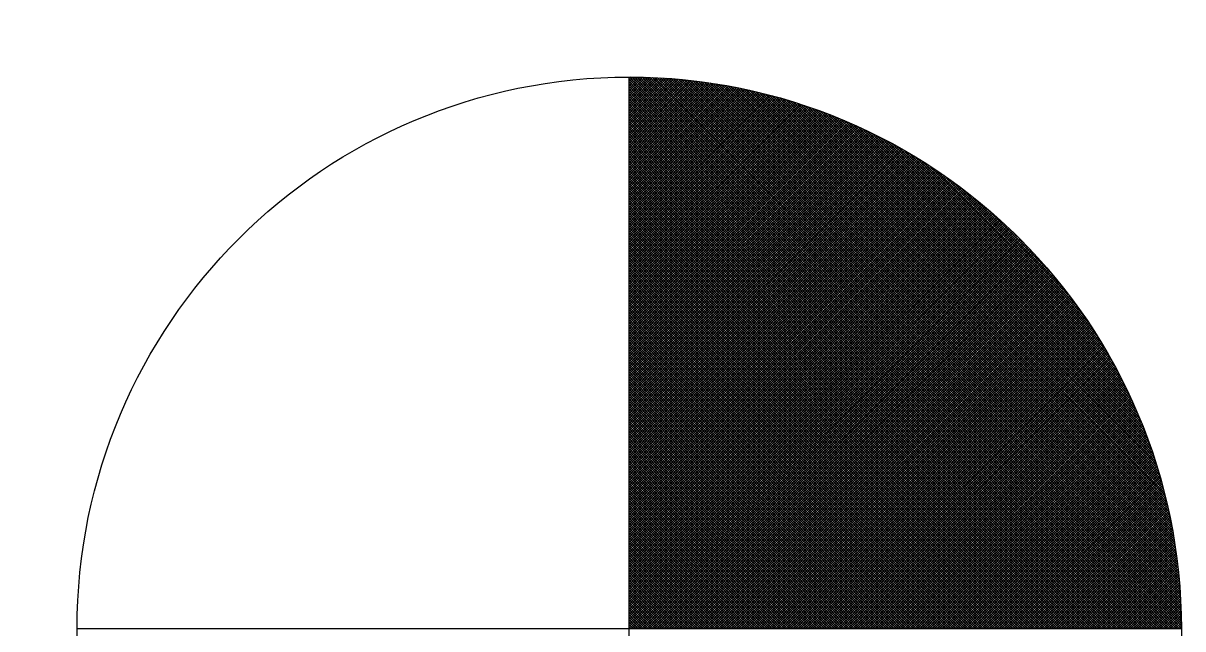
# Model space of a CAD drawing. Header units: inches. Extents: x 567429 to 582707, y 126347 to 133675.
# Drawn here: x 577294.813 to 577298.804, y 129175.337 to 129177.423 of the extents above; entities that cross this region are included whole.
import ezdxf

# ---------------------------------------------------------------- set-up
doc = ezdxf.new("R2010")
doc.units = ezdxf.units.IN
doc.header["$MEASUREMENT"] = 0
doc.layers.add('BORD', color=3, linetype='Continuous')

# ---------------------------------------------------------------- blocks, each defined once
blk = doc.blocks.new('BOARD1')
at = {"layer": 'BORD', "color": 30}
for p, q in [((-9.994, -31.2997), (-9.994, -27.1122)), ((-12.0878, -29.2059), (-7.9003, -29.2059)), ((-9.994, -29.2122), (-9.9878, -29.2059)), ((-9.994, -29.2216), (-9.9784, -29.2059)), ((-9.994, -29.231), (-9.969, -29.2059)), ((-9.994, -29.2404), (-9.9596, -29.2059)), ((-9.994, -29.2498), (-9.9502, -29.2059)), ((-9.994, -29.2592), (-9.9408, -29.2059)), ((-9.994, -29.2686), (-9.9313, -29.2059)), ((-9.994, -29.2781), (-9.9219, -29.2059)), ((-9.994, -29.2875), (-9.9125, -29.2059)), ((-9.994, -29.2969), (-9.9031, -29.2059)), ((-9.994, -29.3063), (-9.8937, -29.2059)), ((-9.994, -29.3157), (-9.8843, -29.2059)), ((-9.994, -29.3251), (-9.8749, -29.2059)), ((-9.994, -29.3345), (-9.8655, -29.2059)), ((-9.994, -29.3439), (-9.8561, -29.2059)), ((-9.994, -29.3533), (-9.8467, -29.2059)), ((-9.994, -29.3627), (-9.8373, -29.2059)), ((-9.994, -29.3721), (-9.8278, -29.2059)), ((-9.994, -29.3816), (-9.8184, -29.2059)), ((-9.994, -29.391), (-9.809, -29.2059)), ((-9.994, -29.4004), (-9.7996, -29.2059)), ((-9.994, -29.4098), (-9.7902, -29.2059)), ((-9.994, -29.4192), (-9.7808, -29.2059)), ((-9.994, -29.4286), (-9.7714, -29.2059)), ((-9.994, -29.438), (-9.762, -29.2059)), ((-9.994, -29.4474), (-9.7526, -29.2059)), ((-9.994, -29.4568), (-9.7432, -29.2059)), ((-9.994, -29.4662), (-9.7338, -29.2059)), ((-9.994, -29.4756), (-9.7244, -29.2059)), ((-9.994, -29.485), (-9.7149, -29.2059)), ((-9.994, -29.4945), (-9.7055, -29.2059)), ((-9.994, -29.5039), (-9.6961, -29.2059)), ((-9.994, -29.5133), (-9.6867, -29.2059)), ((-9.994, -29.5227), (-9.6773, -29.2059)), ((-9.994, -29.5321), (-9.6679, -29.2059)), ((-9.994, -29.5415), (-9.6585, -29.2059)), ((-9.994, -29.5509), (-9.6491, -29.2059)), ((-9.994, -29.5603), (-9.6397, -29.2059)), ((-9.994, -29.5697), (-9.6303, -29.2059)), ((-9.994, -29.5791), (-9.6209, -29.2059)), ((-9.994, -29.5885), (-9.6115, -29.2059)), ((-9.994, -29.5979), (-9.602, -29.2059)), ((-9.994, -29.6074), (-9.5926, -29.2059)), ((-9.994, -29.6168), (-9.5832, -29.2059)), ((-9.994, -29.6262), (-9.5738, -29.2059)), ((-9.994, -29.6356), (-9.5644, -29.2059)), ((-9.994, -29.645), (-9.555, -29.2059)), ((-9.994, -29.6544), (-9.5456, -29.2059)), ((-9.994, -29.6638), (-9.5362, -29.2059)), ((-9.994, -29.6732), (-9.5268, -29.2059)), ((-9.994, -29.6826), (-9.5174, -29.2059)), ((-9.994, -29.692), (-9.508, -29.2059)), ((-9.994, -29.7014), (-9.4986, -29.2059)), ((-9.994, -29.7108), (-9.4891, -29.2059)), ((-9.994, -29.7203), (-9.4797, -29.2059)), ((-9.994, -29.7297), (-9.4703, -29.2059)), ((-9.994, -29.7391), (-9.4609, -29.2059)), ((-9.994, -29.7485), (-9.4515, -29.2059)), ((-9.994, -29.7579), (-9.4421, -29.2059)), ((-9.994, -29.7673), (-9.4327, -29.2059)), ((-9.994, -29.7767), (-9.4233, -29.2059)), ((-9.994, -29.7861), (-9.4139, -29.2059)), ((-9.994, -29.7955), (-9.4045, -29.2059)), ((-9.994, -29.8049), (-9.3951, -29.2059)), ((-9.994, -29.8143), (-9.3857, -29.2059)), ((-9.994, -29.8237), (-9.3762, -29.2059)), ((-9.994, -29.8332), (-9.3668, -29.2059)), ((-9.994, -29.8426), (-9.3574, -29.2059)), ((-9.994, -29.852), (-9.348, -29.2059)), ((-9.994, -29.8614), (-9.3386, -29.2059)), ((-9.994, -29.8708), (-9.3292, -29.2059)), ((-9.994, -29.8802), (-9.3198, -29.2059)), ((-9.994, -29.8896), (-9.3104, -29.2059)), ((-9.994, -29.899), (-9.301, -29.2059)), ((-9.994, -29.9084), (-9.2916, -29.2059)), ((-9.994, -29.9178), (-9.2822, -29.2059)), ((-9.994, -29.9272), (-9.2727, -29.2059)), ((-9.994, -29.9367), (-9.2633, -29.2059)), ((-9.994, -29.9461), (-9.2539, -29.2059)), ((-9.994, -29.9555), (-9.2445, -29.2059)), ((-9.994, -29.9649), (-9.2351, -29.2059)), ((-9.994, -29.9743), (-9.2257, -29.2059)), ((-9.994, -29.9837), (-9.2163, -29.2059)), ((-9.994, -29.9931), (-9.2069, -29.2059)), ((-9.994, -30.0025), (-9.1975, -29.2059)), ((-9.994, -30.0119), (-9.1881, -29.2059)), ((-9.994, -30.0213), (-9.1787, -29.2059)), ((-9.994, -30.0307), (-9.1693, -29.2059)), ((-9.994, -30.0401), (-9.1598, -29.2059)), ((-9.994, -30.0496), (-9.1504, -29.2059)), ((-9.994, -30.059), (-9.141, -29.2059)), ((-9.994, -30.0684), (-9.1316, -29.2059)), ((-9.994, -30.0778), (-9.1222, -29.2059)), ((-9.994, -30.0872), (-9.1128, -29.2059)), ((-9.994, -30.0966), (-9.1034, -29.2059)), ((-9.994, -30.106), (-9.094, -29.2059)), ((-9.994, -30.1154), (-9.0846, -29.2059)), ((-9.994, -30.1248), (-9.0752, -29.2059)), ((-9.994, -30.1342), (-9.0658, -29.2059)), ((-9.994, -30.1436), (-9.0564, -29.2059)), ((-9.994, -30.153), (-9.0469, -29.2059)), ((-9.994, -30.1625), (-9.0375, -29.2059)), ((-9.994, -30.1719), (-9.0281, -29.2059)), ((-9.994, -30.1813), (-9.0187, -29.2059)), ((-9.994, -30.1907), (-9.0093, -29.2059)), ((-9.994, -30.2001), (-8.9999, -29.2059)), ((-9.994, -30.2095), (-8.9905, -29.2059)), ((-9.994, -30.2189), (-8.9811, -29.2059)), ((-9.994, -30.2283), (-8.9717, -29.2059)), ((-9.994, -30.2377), (-8.9623, -29.2059)), ((-9.994, -30.2471), (-8.9529, -29.2059)), ((-9.994, -30.2565), (-8.9435, -29.2059)), ((-9.994, -30.2659), (-8.934, -29.2059)), ((-9.994, -30.2754), (-8.9246, -29.2059)), ((-9.994, -30.2848), (-8.9152, -29.2059)), ((-9.994, -30.2942), (-8.9058, -29.2059)), ((-9.994, -30.3036), (-8.8964, -29.2059)), ((-9.994, -30.313), (-8.887, -29.2059)), ((-9.994, -30.3224), (-8.8776, -29.2059)), ((-9.994, -30.3318), (-8.8682, -29.2059)), ((-9.994, -30.3412), (-8.8588, -29.2059)), ((-9.994, -30.3506), (-8.8494, -29.2059)), ((-9.994, -30.36), (-8.84, -29.2059)), ((-9.994, -30.3694), (-8.8306, -29.2059)), ((-9.994, -30.3788), (-8.8211, -29.2059)), ((-9.994, -30.3883), (-8.8117, -29.2059)), ((-9.994, -30.3977), (-8.8023, -29.2059)), ((-9.994, -30.4071), (-8.7929, -29.2059)), ((-9.994, -30.4165), (-8.7835, -29.2059)), ((-9.994, -30.4259), (-8.7741, -29.2059)), ((-9.994, -30.4353), (-8.7647, -29.2059)), ((-9.994, -30.4447), (-8.7553, -29.2059)), ((-9.994, -30.4541), (-8.7459, -29.2059)), ((-9.994, -30.4635), (-8.7365, -29.2059)), ((-9.994, -30.4729), (-8.7271, -29.2059)), ((-9.994, -30.4823), (-8.7176, -29.2059)), ((-9.994, -30.4918), (-8.7082, -29.2059)), ((-9.994, -30.5012), (-8.6988, -29.2059)), ((-9.994, -30.5106), (-8.6894, -29.2059)), ((-9.994, -30.52), (-8.68, -29.2059)), ((-9.994, -30.5294), (-8.6706, -29.2059)), ((-9.994, -30.5388), (-8.6612, -29.2059)), ((-9.994, -30.5482), (-8.6518, -29.2059)), ((-9.994, -30.5576), (-8.6424, -29.2059)), ((-9.994, -30.567), (-8.633, -29.2059)), ((-9.994, -30.5764), (-8.6236, -29.2059)), ((-9.994, -30.5858), (-8.6142, -29.2059)), ((-9.994, -30.5952), (-8.6047, -29.2059)), ((-9.994, -30.6047), (-8.5953, -29.2059)), ((-9.994, -30.6141), (-8.5859, -29.2059)), ((-9.994, -30.6235), (-8.5765, -29.2059)), ((-9.994, -30.6329), (-8.5671, -29.2059)), ((-9.994, -30.6423), (-8.5577, -29.2059)), ((-9.994, -30.6517), (-8.5483, -29.2059)), ((-9.994, -30.6611), (-8.5389, -29.2059)), ((-9.994, -30.6705), (-8.5295, -29.2059)), ((-9.994, -30.6799), (-8.5201, -29.2059)), ((-9.994, -30.6893), (-8.5107, -29.2059)), ((-9.994, -30.6987), (-8.5013, -29.2059)), ((-9.994, -30.7081), (-8.4918, -29.2059)), ((-9.994, -30.7176), (-8.4824, -29.2059)), ((-9.994, -30.727), (-8.473, -29.2059)), ((-9.994, -30.7364), (-8.4636, -29.2059)), ((-9.994, -30.7458), (-8.4542, -29.2059)), ((-9.994, -30.7552), (-8.4448, -29.2059)), ((-9.994, -30.7646), (-8.4354, -29.2059)), ((-9.994, -30.774), (-8.426, -29.2059)), ((-9.994, -30.7834), (-8.4166, -29.2059)), ((-9.994, -30.7928), (-8.4072, -29.2059)), ((-9.994, -30.8022), (-8.3978, -29.2059)), ((-9.994, -30.8116), (-8.3884, -29.2059)), ((-9.994, -30.821), (-8.3789, -29.2059)), ((-9.994, -30.8305), (-8.3695, -29.2059)), ((-9.994, -30.8399), (-8.3601, -29.2059)), ((-9.994, -30.8493), (-8.3507, -29.2059)), ((-9.994, -30.8587), (-8.3413, -29.2059)), ((-9.994, -30.8681), (-8.3319, -29.2059)), ((-9.994, -30.8775), (-8.3225, -29.2059)), ((-9.994, -30.8869), (-8.3131, -29.2059)), ((-9.994, -30.8963), (-8.3037, -29.2059)), ((-9.994, -30.9057), (-8.2943, -29.2059)), ((-9.994, -30.9151), (-8.2849, -29.2059)), ((-9.994, -30.9245), (-8.2755, -29.2059)), ((-9.994, -30.934), (-8.266, -29.2059)), ((-9.994, -30.9434), (-8.2566, -29.2059)), ((-9.994, -30.9528), (-8.2472, -29.2059)), ((-9.994, -30.9622), (-8.2378, -29.2059)), ((-9.994, -30.9716), (-8.2284, -29.2059)), ((-9.994, -30.981), (-8.219, -29.2059)), ((-9.994, -30.9904), (-8.2096, -29.2059)), ((-9.994, -30.9998), (-8.2002, -29.2059)), ((-9.994, -31.0092), (-8.1908, -29.2059)), ((-9.994, -31.0186), (-8.1814, -29.2059)), ((-9.994, -31.028), (-8.172, -29.2059)), ((-9.994, -31.0374), (-8.1625, -29.2059)), ((-9.994, -31.0469), (-8.1531, -29.2059)), ((-9.994, -31.0563), (-8.1437, -29.2059)), ((-9.994, -31.0657), (-8.1343, -29.2059)), ((-9.994, -31.0751), (-8.1249, -29.2059)), ((-9.994, -31.0845), (-8.1155, -29.2059)), ((-9.994, -31.0939), (-8.1061, -29.2059)), ((-9.994, -31.1033), (-8.0967, -29.2059)), ((-9.994, -31.1127), (-8.0873, -29.2059)), ((-9.994, -31.1221), (-8.0779, -29.2059)), ((-9.994, -31.1315), (-8.0685, -29.2059)), ((-9.994, -31.1409), (-8.0591, -29.2059)), ((-9.994, -31.1503), (-8.0496, -29.2059)), ((-9.994, -31.1598), (-8.0402, -29.2059)), ((-9.994, -31.1692), (-8.0308, -29.2059)), ((-9.994, -31.1786), (-8.0214, -29.2059)), ((-9.994, -31.188), (-8.012, -29.2059)), ((-9.994, -31.1974), (-8.0026, -29.2059)), ((-9.994, -31.2068), (-7.9932, -29.2059)), ((-9.994, -31.2162), (-7.9838, -29.2059)), ((-9.994, -31.2256), (-7.9744, -29.2059)), ((-9.994, -31.235), (-7.965, -29.2059)), ((-9.994, -31.2444), (-7.9556, -29.2059)), ((-9.994, -31.2538), (-7.9462, -29.2059)), ((-9.994, -31.2632), (-7.9367, -29.2059)), ((-9.994, -31.2727), (-7.9273, -29.2059)), ((-9.994, -31.2821), (-7.9179, -29.2059)), ((-9.994, -31.2915), (-7.9085, -29.2059)), ((-8.5138, -30.6867), (-9.994, -29.2065)), ((-8.5185, -30.6914), (-9.994, -29.2159)), ((-8.5233, -30.6961), (-9.994, -29.2253)), ((-8.528, -30.7008), (-9.994, -29.2347)), ((-9.9929, -31.2997), (-7.9003, -29.2071)), ((-8.5091, -30.682), (-9.9852, -29.2059)), ((-9.9834, -31.2997), (-7.9003, -29.2166)), ((-8.5044, -30.6773), (-9.9758, -29.2059)), ((-9.9739, -31.2996), (-7.9004, -29.2261)), ((-8.4998, -30.6725), (-9.9664, -29.2059)), ((-9.9644, -31.2995), (-7.9005, -29.2356)), ((-8.4951, -30.6678), (-9.957, -29.2059)), ((-8.4905, -30.663), (-9.9475, -29.2059)), ((-8.4859, -30.6582), (-9.9381, -29.2059)), ((-8.4812, -30.6534), (-9.9287, -29.2059)), ((-8.4767, -30.6486), (-9.9193, -29.2059)), ((-8.4721, -30.6438), (-9.9099, -29.2059)), ((-8.4675, -30.6389), (-9.9005, -29.2059)), ((-8.463, -30.6341), (-9.8911, -29.2059)), ((-8.4584, -30.6292), (-9.8817, -29.2059)), ((-8.4539, -30.6243), (-9.8723, -29.2059)), ((-8.4494, -30.6194), (-9.8629, -29.2059)), ((-8.4449, -30.6145), (-9.8535, -29.2059)), ((-8.4405, -30.6096), (-9.8441, -29.2059)), ((-8.436, -30.6046), (-9.8346, -29.2059)), ((-8.4316, -30.5996), (-9.8252, -29.2059)), ((-8.4271, -30.5947), (-9.8158, -29.2059)), ((-8.4227, -30.5897), (-9.8064, -29.2059)), ((-8.4183, -30.5846), (-9.797, -29.2059)), ((-8.4139, -30.5796), (-9.7876, -29.2059)), ((-8.4096, -30.5746), (-9.7782, -29.2059)), ((-8.4052, -30.5695), (-9.7688, -29.2059)), ((-8.4009, -30.5645), (-9.7594, -29.2059)), ((-8.3965, -30.5594), (-9.75, -29.2059)), ((-8.3922, -30.5543), (-9.7406, -29.2059)), ((-8.3879, -30.5492), (-9.7312, -29.2059)), ((-8.3837, -30.544), (-9.7217, -29.2059)), ((-8.3794, -30.5389), (-9.7123, -29.2059)), ((-8.3752, -30.5337), (-9.7029, -29.2059)), ((-8.3709, -30.5285), (-9.6935, -29.2059)), ((-8.3667, -30.5233), (-9.6841, -29.2059)), ((-8.3625, -30.5181), (-9.6747, -29.2059)), ((-8.3583, -30.5129), (-9.6653, -29.2059)), ((-8.3542, -30.5077), (-9.6559, -29.2059)), ((-8.35, -30.5024), (-9.6465, -29.2059)), ((-8.3459, -30.4972), (-9.6371, -29.2059)), ((-8.3417, -30.4919), (-9.6277, -29.2059)), ((-8.3376, -30.4866), (-9.6183, -29.2059)), ((-8.3335, -30.4813), (-9.6088, -29.2059)), ((-8.3294, -30.4759), (-9.5994, -29.2059)), ((-8.3254, -30.4706), (-9.59, -29.2059)), ((-8.3213, -30.4652), (-9.5806, -29.2059)), ((-8.3173, -30.4599), (-9.5712, -29.2059)), ((-8.3133, -30.4545), (-9.5618, -29.2059)), ((-8.3093, -30.4491), (-9.5524, -29.2059)), ((-8.3053, -30.4436), (-9.543, -29.2059)), ((-8.3013, -30.4382), (-9.5336, -29.2059)), ((-8.2974, -30.4327), (-9.5242, -29.2059)), ((-8.2934, -30.4273), (-9.5148, -29.2059)), ((-8.2895, -30.4218), (-9.5053, -29.2059)), ((-8.2856, -30.4163), (-9.4959, -29.2059)), ((-8.2817, -30.4108), (-9.4865, -29.2059)), ((-8.2778, -30.4053), (-9.4771, -29.2059)), ((-8.274, -30.3997), (-9.4677, -29.2059)), ((-8.2701, -30.3941), (-9.4583, -29.2059)), ((-8.2663, -30.3886), (-9.4489, -29.2059)), ((-8.2625, -30.383), (-9.4395, -29.2059)), ((-8.2587, -30.3774), (-9.4301, -29.2059)), ((-8.2549, -30.3717), (-9.4207, -29.2059)), ((-8.2511, -30.3661), (-9.4113, -29.2059)), ((-8.2474, -30.3604), (-9.4019, -29.2059)), ((-8.2436, -30.3548), (-9.3924, -29.2059)), ((-8.2399, -30.3491), (-9.383, -29.2059)), ((-8.2362, -30.3434), (-9.3736, -29.2059)), ((-8.2325, -30.3377), (-9.3642, -29.2059)), ((-8.2288, -30.3319), (-9.3548, -29.2059)), ((-8.2252, -30.3262), (-9.3454, -29.2059)), ((-8.2215, -30.3204), (-9.336, -29.2059)), ((-8.2179, -30.3146), (-9.3266, -29.2059)), ((-8.2143, -30.3088), (-9.3172, -29.2059)), ((-8.2107, -30.303), (-9.3078, -29.2059)), ((-8.2071, -30.2972), (-9.2984, -29.2059)), ((-8.2036, -30.2913), (-9.289, -29.2059)), ((-8.2, -30.2854), (-9.2795, -29.2059)), ((-8.1965, -30.2796), (-9.2701, -29.2059)), ((-8.193, -30.2737), (-9.2607, -29.2059)), ((-8.1895, -30.2678), (-9.2513, -29.2059)), ((-8.186, -30.2618), (-9.2419, -29.2059)), ((-8.1826, -30.2559), (-9.2325, -29.2059)), ((-8.1791, -30.2499), (-9.2231, -29.2059)), ((-8.1757, -30.2439), (-9.2137, -29.2059)), ((-8.1723, -30.2379), (-9.2043, -29.2059)), ((-8.1689, -30.2319), (-9.1949, -29.2059)), ((-8.1655, -30.2259), (-9.1855, -29.2059)), ((-8.1622, -30.2198), (-9.1761, -29.2059)), ((-8.1588, -30.2138), (-9.1666, -29.2059)), ((-8.1555, -30.2077), (-9.1572, -29.2059)), ((-8.1522, -30.2016), (-9.1478, -29.2059)), ((-8.1489, -30.1955), (-9.1384, -29.2059)), ((-8.1456, -30.1893), (-9.129, -29.2059)), ((-8.1424, -30.1832), (-9.1196, -29.2059)), ((-8.1391, -30.177), (-9.1102, -29.2059)), ((-8.1359, -30.1708), (-9.1008, -29.2059)), ((-8.1327, -30.1646), (-9.0914, -29.2059)), ((-8.1295, -30.1584), (-9.082, -29.2059)), ((-8.1263, -30.1522), (-9.0726, -29.2059)), ((-8.1232, -30.1459), (-9.0632, -29.2059)), ((-8.12, -30.1397), (-9.0537, -29.2059)), ((-8.1169, -30.1334), (-9.0443, -29.2059)), ((-8.1138, -30.1271), (-9.0349, -29.2059)), ((-8.1107, -30.1207), (-9.0255, -29.2059)), ((-8.1077, -30.1144), (-9.0161, -29.2059)), ((-8.1046, -30.108), (-9.0067, -29.2059)), ((-8.1016, -30.1017), (-8.9973, -29.2059)), ((-8.0986, -30.0953), (-8.9879, -29.2059)), ((-8.0956, -30.0889), (-8.9785, -29.2059)), ((-8.0926, -30.0824), (-8.9691, -29.2059)), ((-8.0896, -30.076), (-8.9597, -29.2059)), ((-8.0867, -30.0695), (-8.9502, -29.2059)), ((-8.0838, -30.063), (-8.9408, -29.2059)), ((-8.0809, -30.0565), (-8.9314, -29.2059)), ((-8.078, -30.05), (-8.922, -29.2059)), ((-8.0751, -30.0435), (-8.9126, -29.2059)), ((-8.0723, -30.0369), (-8.9032, -29.2059)), ((-8.0694, -30.0303), (-8.8938, -29.2059)), ((-8.0666, -30.0237), (-8.8844, -29.2059)), ((-8.0638, -30.0171), (-8.875, -29.2059)), ((-8.061, -30.0105), (-8.8656, -29.2059)), ((-8.0583, -30.0038), (-8.8562, -29.2059)), ((-8.0556, -29.9972), (-8.8468, -29.2059)), ((-8.0528, -29.9905), (-8.8373, -29.2059)), ((-8.0501, -29.9837), (-8.8279, -29.2059)), ((-8.0475, -29.977), (-8.8185, -29.2059)), ((-8.0448, -29.9703), (-8.8091, -29.2059)), ((-8.0422, -29.9635), (-8.7997, -29.2059)), ((-8.0395, -29.9567), (-8.7903, -29.2059)), ((-8.0369, -29.9499), (-8.7809, -29.2059)), ((-8.0344, -29.9431), (-8.7715, -29.2059)), ((-8.0318, -29.9362), (-8.7621, -29.2059)), ((-8.0293, -29.9294), (-8.7527, -29.2059)), ((-8.0267, -29.9225), (-8.7433, -29.2059)), ((-8.0242, -29.9156), (-8.7339, -29.2059)), ((-8.0217, -29.9086), (-8.7244, -29.2059)), ((-8.0193, -29.9017), (-8.715, -29.2059)), ((-8.0168, -29.8947), (-8.7056, -29.2059)), ((-8.0144, -29.8877), (-8.6962, -29.2059)), ((-8.012, -29.8807), (-8.6868, -29.2059)), ((-8.0096, -29.8737), (-8.6774, -29.2059)), ((-8.0073, -29.8667), (-8.668, -29.2059)), ((-8.0049, -29.8596), (-8.6586, -29.2059)), ((-8.0026, -29.8525), (-8.6492, -29.2059)), ((-8.0003, -29.8454), (-8.6398, -29.2059)), ((-7.9981, -29.8382), (-8.6304, -29.2059)), ((-7.9958, -29.8311), (-8.621, -29.2059)), ((-7.9936, -29.8239), (-8.6115, -29.2059)), ((-7.9914, -29.8167), (-8.6021, -29.2059)), ((-7.9892, -29.8095), (-8.5927, -29.2059)), ((-7.987, -29.8023), (-8.5833, -29.2059)), ((-7.9849, -29.795), (-8.5739, -29.2059)), ((-7.9827, -29.7877), (-8.5645, -29.2059)), ((-7.9806, -29.7804), (-8.5551, -29.2059)), ((-7.9786, -29.7731), (-8.5457, -29.2059)), ((-7.9765, -29.7657), (-8.5363, -29.2059)), ((-7.9745, -29.7583), (-8.5269, -29.2059)), ((-7.9725, -29.7509), (-8.5175, -29.2059)), ((-7.9705, -29.7435), (-8.5081, -29.2059)), ((-7.9685, -29.7361), (-8.4986, -29.2059)), ((-7.9666, -29.7286), (-8.4892, -29.2059)), ((-7.9647, -29.7211), (-8.4798, -29.2059)), ((-7.9628, -29.7136), (-8.4704, -29.2059)), ((-7.9609, -29.706), (-8.461, -29.2059)), ((-8.5328, -30.7054), (-9.994, -29.2441)), ((-8.5375, -30.71), (-9.994, -29.2535)), ((-8.5423, -30.7147), (-9.994, -29.2629)), ((-8.5471, -30.7193), (-9.994, -29.2724)), ((-8.5519, -30.7239), (-9.994, -29.2818)), ((-9.9549, -31.2993), (-7.9007, -29.2451)), ((-9.9452, -31.2991), (-7.9009, -29.2547)), ((-9.9356, -31.2989), (-7.9011, -29.2644)), ((-9.9259, -31.2986), (-7.9014, -29.2741)), ((-9.9161, -31.2982), (-7.9018, -29.2839)), ((-8.5568, -30.7284), (-9.994, -29.2912)), ((-8.5616, -30.733), (-9.994, -29.3006)), ((-8.5665, -30.7376), (-9.994, -29.31)), ((-8.5714, -30.7421), (-9.994, -29.3194)), ((-8.5762, -30.7466), (-9.994, -29.3288)), ((-9.9063, -31.2979), (-7.9021, -29.2937)), ((-9.8965, -31.2974), (-7.9026, -29.3035)), ((-9.8866, -31.2969), (-7.9031, -29.3134)), ((-9.8767, -31.2964), (-7.9036, -29.3233)), ((-8.5812, -30.7511), (-9.994, -29.3382)), ((-8.5861, -30.7556), (-9.994, -29.3476)), ((-8.591, -30.7601), (-9.994, -29.357)), ((-8.596, -30.7645), (-9.994, -29.3664)), ((-9.8667, -31.2958), (-7.9042, -29.3333)), ((-9.8566, -31.2952), (-7.9048, -29.3434)), ((-9.8465, -31.2945), (-7.9055, -29.3535)), ((-9.8364, -31.2937), (-7.9062, -29.3636)), ((-9.8262, -31.2929), (-7.907, -29.3738)), ((-8.6009, -30.769), (-9.994, -29.3758)), ((-8.6059, -30.7734), (-9.994, -29.3853)), ((-8.6109, -30.7778), (-9.994, -29.3947)), ((-8.6159, -30.7822), (-9.994, -29.4041)), ((-8.621, -30.7866), (-9.994, -29.4135)), ((-9.8159, -31.2921), (-7.9079, -29.3841)), ((-9.8056, -31.2912), (-7.9088, -29.3944)), ((-9.7952, -31.2902), (-7.9098, -29.4048)), ((-9.7848, -31.2892), (-7.9108, -29.4152)), ((-8.626, -30.7909), (-9.994, -29.4229)), ((-8.6311, -30.7953), (-9.994, -29.4323)), ((-8.6361, -30.7996), (-9.994, -29.4417)), ((-8.6412, -30.8039), (-9.994, -29.4511)), ((-8.6463, -30.8083), (-9.994, -29.4605)), ((-9.7743, -31.2881), (-7.9119, -29.4257)), ((-9.7638, -31.287), (-7.913, -29.4362)), ((-9.7531, -31.2858), (-7.9142, -29.4468)), ((-9.7425, -31.2845), (-7.9155, -29.4575)), ((-8.6514, -30.8125), (-9.994, -29.4699)), ((-8.6566, -30.8168), (-9.994, -29.4793)), ((-8.6617, -30.8211), (-9.994, -29.4887)), ((-8.6669, -30.8253), (-9.994, -29.4982)), ((-9.7317, -31.2832), (-7.9168, -29.4683)), ((-9.7209, -31.2818), (-7.9182, -29.4791)), ((-9.7101, -31.2803), (-7.9197, -29.4899)), ((-9.6991, -31.2788), (-7.9212, -29.5009)), ((-8.6721, -30.8296), (-9.994, -29.5076)), ((-8.6772, -30.8338), (-9.994, -29.517)), ((-8.6825, -30.838), (-9.994, -29.5264)), ((-8.6877, -30.8422), (-9.994, -29.5358)), ((-8.6929, -30.8463), (-9.994, -29.5452)), ((-9.6881, -31.2772), (-7.9228, -29.5119)), ((-9.6771, -31.2756), (-7.9244, -29.5229)), ((-9.6659, -31.2738), (-7.9262, -29.5341)), ((-9.6547, -31.272), (-7.928, -29.5453)), ((-8.6982, -30.8505), (-9.994, -29.5546)), ((-8.7034, -30.8546), (-9.994, -29.564)), ((-8.7087, -30.8587), (-9.994, -29.5734)), ((-8.714, -30.8628), (-9.994, -29.5828)), ((-8.7193, -30.8669), (-9.994, -29.5922)), ((-9.6434, -31.2701), (-7.9299, -29.5566)), ((-9.632, -31.2682), (-7.9318, -29.568)), ((-9.6206, -31.2661), (-7.9339, -29.5794)), ((-9.609, -31.264), (-7.936, -29.591)), ((-8.7247, -30.871), (-9.994, -29.6016)), ((-8.73, -30.8751), (-9.994, -29.6111)), ((-8.7354, -30.8791), (-9.994, -29.6205)), ((-8.7408, -30.8832), (-9.994, -29.6299)), ((-9.5974, -31.2618), (-7.9382, -29.6026)), ((-9.5857, -31.2595), (-7.9405, -29.6143)), ((-9.5739, -31.2571), (-7.9429, -29.6261)), ((-9.5621, -31.2546), (-7.9454, -29.6379)), ((-8.7462, -30.8872), (-9.994, -29.6393)), ((-8.7516, -30.8912), (-9.994, -29.6487)), ((-8.757, -30.8952), (-9.994, -29.6581)), ((-8.7624, -30.8991), (-9.994, -29.6675)), ((-8.7679, -30.9031), (-9.994, -29.6769)), ((-9.5501, -31.2521), (-7.9479, -29.6499)), ((-9.538, -31.2494), (-7.9506, -29.662)), ((-9.5259, -31.2467), (-7.9533, -29.6741)), ((-8.7733, -30.907), (-9.994, -29.6863)), ((-8.7788, -30.9109), (-9.994, -29.6957)), ((-8.7843, -30.9149), (-9.994, -29.7051)), ((-8.7899, -30.9187), (-9.994, -29.7146)), ((-8.7954, -30.9226), (-9.994, -29.724)), ((-9.5136, -31.2438), (-7.9562, -29.6864)), ((-9.5012, -31.2409), (-7.9591, -29.6988)), ((-9.4888, -31.2378), (-7.9622, -29.7112)), ((-9.4762, -31.2346), (-7.9654, -29.7238)), ((-8.8009, -30.9265), (-9.994, -29.7334)), ((-8.8065, -30.9303), (-9.994, -29.7428)), ((-8.8121, -30.9342), (-9.994, -29.7522)), ((-8.8177, -30.938), (-9.994, -29.7616)), ((-9.4635, -31.2314), (-7.9686, -29.7365)), ((-9.4507, -31.228), (-7.972, -29.7493)), ((-9.4378, -31.2244), (-7.9756, -29.7622)), ((-8.8233, -30.9418), (-9.994, -29.771)), ((-8.8289, -30.9455), (-9.994, -29.7804)), ((-8.8345, -30.9493), (-9.994, -29.7898)), ((-8.8402, -30.9531), (-9.994, -29.7992)), ((-8.8459, -30.9568), (-9.994, -29.8086)), ((-9.4247, -31.2208), (-7.9792, -29.7753)), ((-9.4115, -31.217), (-7.983, -29.7884)), ((-9.3982, -31.2131), (-7.9869, -29.8018)), ((-8.8516, -30.9605), (-9.994, -29.818)), ((-8.8573, -30.9642), (-9.994, -29.8275)), ((-8.863, -30.9679), (-9.994, -29.8369)), ((-8.8687, -30.9716), (-9.994, -29.8463)), ((-8.8745, -30.9752), (-9.994, -29.8557)), ((-9.3848, -31.2091), (-7.9909, -29.8152)), ((-9.3712, -31.2049), (-7.9951, -29.8288)), ((-9.3574, -31.2006), (-7.9994, -29.8425)), ((-9.3435, -31.1961), (-8.0039, -29.8564)), ((-8.8803, -30.9789), (-9.994, -29.8651)), ((-8.8861, -30.9825), (-9.994, -29.8745)), ((-8.8919, -30.9861), (-9.994, -29.8839)), ((-8.8977, -30.9897), (-9.994, -29.8933)), ((-9.3295, -31.1914), (-8.0086, -29.8705)), ((-9.3153, -31.1866), (-8.0134, -29.8847)), ((-9.3009, -31.1816), (-8.0184, -29.8991)), ((-8.9035, -30.9933), (-9.994, -29.9027)), ((-8.9094, -30.9968), (-9.994, -29.9121)), ((-8.9152, -31.0004), (-9.994, -29.9215)), ((-8.9211, -31.0039), (-9.994, -29.9309)), ((-8.927, -31.0074), (-9.994, -29.9404)), ((-9.2863, -31.1764), (-8.0236, -29.9137)), ((-9.2715, -31.1711), (-8.0289, -29.9285)), ((-9.2565, -31.1655), (-8.0345, -29.9435)), ((-8.9329, -31.0109), (-9.994, -29.9498)), ((-8.9389, -31.0144), (-9.994, -29.9592)), ((-8.9448, -31.0178), (-9.994, -29.9686)), ((-8.9508, -31.0213), (-9.994, -29.978)), ((-8.9568, -31.0247), (-9.994, -29.9874)), ((-9.2413, -31.1597), (-8.0403, -29.9587)), ((-9.2259, -31.1537), (-8.0463, -29.9741)), ((-9.2102, -31.1474), (-8.0526, -29.9898)), ((-8.9628, -31.0281), (-9.994, -29.9968)), ((-8.9688, -31.0315), (-9.994, -30.0062)), ((-8.9748, -31.0349), (-9.994, -30.0156)), ((-8.9809, -31.0382), (-9.994, -30.025)), ((-9.1943, -31.1409), (-8.059, -30.0057)), ((-9.1782, -31.1342), (-8.0658, -30.0218)), ((-8.9869, -31.0416), (-9.994, -30.0344)), ((-8.993, -31.0449), (-9.994, -30.0438)), ((-8.9991, -31.0482), (-9.994, -30.0533)), ((-9.0052, -31.0515), (-9.994, -30.0627)), ((-9.0114, -31.0548), (-9.994, -30.0721)), ((-9.1617, -31.1271), (-8.0729, -30.0383)), ((-9.145, -31.1198), (-8.0802, -30.055)), ((-9.1279, -31.1121), (-8.0879, -30.0721)), ((-9.0175, -31.058), (-9.994, -30.0815)), ((-9.0237, -31.0613), (-9.994, -30.0909)), ((-9.0299, -31.0645), (-9.994, -30.1003)), ((-9.0361, -31.0677), (-9.994, -30.1097)), ((-9.0423, -31.0709), (-9.994, -30.1191)), ((-9.1105, -31.1041), (-8.0959, -30.0895)), ((-9.0927, -31.0957), (-8.1043, -30.1073)), ((-9.0485, -31.074), (-9.994, -30.1285)), ((-9.0548, -31.0772), (-9.994, -30.1379)), ((-9.0611, -31.0803), (-9.994, -30.1473)), ((-9.0674, -31.0834), (-9.994, -30.1567)), ((-9.0745, -31.0869), (-8.1131, -30.1255)), ((-9.0558, -31.0777), (-8.1223, -30.1442)), ((-9.0367, -31.068), (-8.132, -30.1633)), ((-9.0737, -31.0865), (-9.994, -30.1662)), ((-9.08, -31.0896), (-9.994, -30.1756)), ((-9.0863, -31.0927), (-9.994, -30.185)), ((-9.0927, -31.0957), (-9.994, -30.1944)), ((-9.0991, -31.0988), (-9.994, -30.2038)), ((-9.0171, -31.0578), (-8.1422, -30.1829)), ((-8.9969, -31.047), (-8.153, -30.2031)), ((-9.1055, -31.1018), (-9.994, -30.2132)), ((-9.1119, -31.1048), (-9.994, -30.2226)), ((-9.1183, -31.1077), (-9.994, -30.232)), ((-9.1248, -31.1107), (-9.994, -30.2414)), ((-9.1312, -31.1136), (-9.994, -30.2508)), ((-8.976, -31.0355), (-8.1645, -30.224)), ((-8.9544, -31.0233), (-8.1766, -30.2456)), ((-9.1377, -31.1166), (-9.994, -30.2602)), ((-9.1442, -31.1195), (-9.994, -30.2697)), ((-9.1508, -31.1224), (-9.994, -30.2791)), ((-9.1573, -31.1252), (-9.994, -30.2885)), ((-9.1639, -31.1281), (-9.994, -30.2979)), ((-8.932, -31.0103), (-8.1897, -30.268)), ((-9.1704, -31.1309), (-9.994, -30.3073)), ((-9.177, -31.1337), (-9.994, -30.3167)), ((-9.1837, -31.1365), (-9.994, -30.3261)), ((-9.1903, -31.1393), (-9.994, -30.3355)), ((-9.1969, -31.142), (-9.994, -30.3449)), ((-9.2036, -31.1448), (-9.994, -30.3543)), ((-9.2103, -31.1475), (-9.994, -30.3637)), ((-9.217, -31.1502), (-9.994, -30.3731)), ((-9.2238, -31.1528), (-9.994, -30.3826)), ((-9.2305, -31.1555), (-9.994, -30.392)), ((-9.2373, -31.1581), (-9.994, -30.4014)), ((-9.2441, -31.1608), (-9.994, -30.4108)), ((-9.2509, -31.1634), (-9.994, -30.4202)), ((-9.2577, -31.1659), (-9.994, -30.4296)), ((-9.2646, -31.1685), (-9.994, -30.439)), ((-9.2714, -31.171), (-9.994, -30.4484)), ((-9.2783, -31.1736), (-9.994, -30.4578)), ((-9.2852, -31.1761), (-9.994, -30.4672)), ((-9.2921, -31.1785), (-9.994, -30.4766)), ((-9.2991, -31.181), (-9.994, -30.486)), ((-9.3061, -31.1834), (-9.994, -30.4955)), ((-9.3131, -31.1858), (-9.994, -30.5049)), ((-9.3201, -31.1882), (-9.994, -30.5143)), ((-9.3271, -31.1906), (-9.994, -30.5237)), ((-9.3342, -31.193), (-9.994, -30.5331)), ((-9.3412, -31.1953), (-9.994, -30.5425))]:
    blk.add_line(p, q, dxfattribs=at)
at = {"layer": 'BORD'}
for p, q in [((-7.9591, -29.6985), (-8.4516, -29.2059)), ((-7.9572, -29.6909), (-8.4422, -29.2059)), ((-7.9554, -29.6833), (-8.4328, -29.2059)), ((-7.9537, -29.6757), (-8.4234, -29.2059)), ((-7.9519, -29.668), (-8.414, -29.2059)), ((-7.9502, -29.6603), (-8.4046, -29.2059)), ((-7.9485, -29.6526), (-8.3951, -29.2059)), ((-7.9468, -29.6449), (-8.3857, -29.2059)), ((-7.9452, -29.6371), (-8.3763, -29.2059)), ((-7.9436, -29.6293), (-8.3669, -29.2059)), ((-7.942, -29.6215), (-8.3575, -29.2059)), ((-7.9404, -29.6137), (-8.3481, -29.2059)), ((-7.9388, -29.6058), (-8.3387, -29.2059)), ((-7.9373, -29.5979), (-8.3293, -29.2059)), ((-7.9358, -29.59), (-8.3199, -29.2059)), ((-7.9344, -29.5821), (-8.3105, -29.2059)), ((-7.9329, -29.5741), (-8.3011, -29.2059)), ((-7.9315, -29.5661), (-8.2917, -29.2059)), ((-7.9301, -29.5581), (-8.2822, -29.2059)), ((-7.9288, -29.55), (-8.2728, -29.2059)), ((-7.9274, -29.5419), (-8.2634, -29.2059)), ((-7.9261, -29.5338), (-8.254, -29.2059)), ((-7.9249, -29.5257), (-8.2446, -29.2059)), ((-7.9236, -29.5175), (-8.2352, -29.2059)), ((-7.9224, -29.5093), (-8.2258, -29.2059)), ((-7.9212, -29.5011), (-8.2164, -29.2059)), ((-7.9201, -29.4929), (-8.207, -29.2059)), ((-7.9189, -29.4846), (-8.1976, -29.2059)), ((-7.9178, -29.4763), (-8.1882, -29.2059)), ((-7.9168, -29.4679), (-8.1788, -29.2059)), ((-7.9157, -29.4596), (-8.1693, -29.2059)), ((-7.9147, -29.4512), (-8.1599, -29.2059)), ((-7.9137, -29.4427), (-8.1505, -29.2059)), ((-7.9128, -29.4343), (-8.1411, -29.2059)), ((-7.9119, -29.4258), (-8.1317, -29.2059)), ((-7.911, -29.4173), (-8.1223, -29.2059)), ((-7.9101, -29.4087), (-8.1129, -29.2059)), ((-7.9093, -29.4001), (-8.1035, -29.2059)), ((-7.9085, -29.3915), (-8.0941, -29.2059)), ((-7.9078, -29.3828), (-8.0847, -29.2059)), ((-7.9071, -29.3741), (-8.0753, -29.2059)), ((-7.9064, -29.3654), (-8.0659, -29.2059)), ((-7.9057, -29.3567), (-8.0564, -29.2059)), ((-7.9051, -29.3479), (-8.047, -29.2059)), ((-7.9045, -29.339), (-8.0376, -29.2059)), ((-7.904, -29.3302), (-8.0282, -29.2059)), ((-7.9035, -29.3213), (-8.0188, -29.2059)), ((-7.903, -29.3123), (-8.0094, -29.2059)), ((-7.9026, -29.3034), (-8, -29.2059)), ((-7.9022, -29.2944), (-7.9906, -29.2059)), ((-7.9018, -29.2853), (-7.9812, -29.2059)), ((-7.9015, -29.2762), (-7.9718, -29.2059)), ((-7.9012, -29.2671), (-7.9624, -29.2059)), ((-7.9009, -29.2579), (-7.953, -29.2059)), ((-7.9007, -29.2487), (-7.9435, -29.2059)), ((-7.9006, -29.2395), (-7.9341, -29.2059)), ((-7.9004, -29.2302), (-7.9247, -29.2059)), ((-7.9004, -29.2209), (-7.9153, -29.2059)), ((-7.9003, -29.2115), (-7.9059, -29.2059)), ((-8.9086, -30.9964), (-8.2036, -30.2913)), ((-8.8842, -30.9813), (-8.2187, -30.3158)), ((-8.8584, -30.9649), (-8.2351, -30.3416)), ((-8.8309, -30.9469), (-8.2531, -30.369)), ((-8.8015, -30.9269), (-8.2731, -30.3985)), ((-8.7694, -30.9042), (-8.2958, -30.4306)), ((-8.7336, -30.8778), (-8.3222, -30.4664)), ((-8.692, -30.8456), (-8.3544, -30.508)), ((-9.3483, -31.1976), (-9.994, -30.5519)), ((-9.3554, -31.1999), (-9.994, -30.5613)), ((-8.6394, -30.8024), (-8.3976, -30.5606)), ((-9.3626, -31.2022), (-9.994, -30.5707)), ((-9.3697, -31.2044), (-9.994, -30.5801)), ((-9.3769, -31.2067), (-9.994, -30.5895)), ((-9.3841, -31.2089), (-9.994, -30.5989)), ((-9.3913, -31.2111), (-9.994, -30.6084)), ((-9.3986, -31.2132), (-9.994, -30.6178)), ((-9.4058, -31.2154), (-9.994, -30.6272)), ((-9.4131, -31.2175), (-9.994, -30.6366)), ((-9.4204, -31.2196), (-9.994, -30.646)), ((-9.4278, -31.2217), (-9.994, -30.6554)), ((-9.4351, -31.2237), (-9.994, -30.6648)), ((-9.4425, -31.2257), (-9.994, -30.6742)), ((-9.4499, -31.2277), (-9.994, -30.6836)), ((-9.4573, -31.2297), (-9.994, -30.693)), ((-8.5406, -30.713), (-8.487, -30.6594)), ((-9.4648, -31.2317), (-9.994, -30.7024)), ((-9.4723, -31.2336), (-9.994, -30.7118)), ((-9.4798, -31.2355), (-9.994, -30.7213)), ((-9.4873, -31.2374), (-9.994, -30.7307)), ((-9.4948, -31.2393), (-9.994, -30.7401)), ((-9.5024, -31.2411), (-9.994, -30.7495)), ((-9.51, -31.243), (-9.994, -30.7589)), ((-9.5176, -31.2448), (-9.994, -30.7683)), ((-9.5252, -31.2465), (-9.994, -30.7777)), ((-9.5329, -31.2483), (-9.994, -30.7871)), ((-9.5406, -31.25), (-9.994, -30.7965)), ((-9.5483, -31.2517), (-9.994, -30.8059)), ((-9.556, -31.2534), (-9.994, -30.8153)), ((-9.5638, -31.255), (-9.994, -30.8248)), ((-9.5716, -31.2566), (-9.994, -30.8342)), ((-9.5794, -31.2582), (-9.994, -30.8436)), ((-9.5872, -31.2598), (-9.994, -30.853)), ((-9.5951, -31.2613), (-9.994, -30.8624)), ((-9.603, -31.2628), (-9.994, -30.8718)), ((-9.6109, -31.2643), (-9.994, -30.8812)), ((-9.6189, -31.2658), (-9.994, -30.8906)), ((-9.6268, -31.2672), (-9.994, -30.9)), ((-9.6348, -31.2686), (-9.994, -30.9094)), ((-9.6429, -31.27), (-9.994, -30.9188)), ((-9.6509, -31.2714), (-9.994, -30.9282)), ((-9.659, -31.2727), (-9.994, -30.9377)), ((-9.6671, -31.274), (-9.994, -30.9471)), ((-9.6752, -31.2753), (-9.994, -30.9565)), ((-9.6834, -31.2765), (-9.994, -30.9659)), ((-9.6916, -31.2777), (-9.994, -30.9753)), ((-9.6998, -31.2789), (-9.994, -30.9847)), ((-9.7081, -31.2801), (-9.994, -30.9941)), ((-9.7164, -31.2812), (-9.994, -31.0035)), ((-9.7247, -31.2823), (-9.994, -31.0129)), ((-9.733, -31.2834), (-9.994, -31.0223)), ((-9.7414, -31.2844), (-9.994, -31.0317)), ((-9.7498, -31.2854), (-9.994, -31.0411)), ((-9.7582, -31.2864), (-9.994, -31.0506)), ((-9.7667, -31.2873), (-9.994, -31.06)), ((-9.7752, -31.2882), (-9.994, -31.0694)), ((-9.7837, -31.2891), (-9.994, -31.0788)), ((-9.7923, -31.2899), (-9.994, -31.0882)), ((-9.8009, -31.2908), (-9.994, -31.0976)), ((-9.8095, -31.2915), (-9.994, -31.107)), ((-9.8182, -31.2923), (-9.994, -31.1164)), ((-9.8269, -31.293), (-9.994, -31.1258)), ((-9.8356, -31.2937), (-9.994, -31.1352)), ((-9.8444, -31.2943), (-9.994, -31.1446)), ((-9.8531, -31.2949), (-9.994, -31.154)), ((-9.862, -31.2955), (-9.994, -31.1635)), ((-9.8708, -31.2961), (-9.994, -31.1729)), ((-9.8798, -31.2966), (-9.994, -31.1823)), ((-9.8887, -31.297), (-9.994, -31.1917)), ((-9.8977, -31.2975), (-9.994, -31.2011)), ((-9.9067, -31.2979), (-9.994, -31.2105)), ((-9.9157, -31.2982), (-9.994, -31.2199)), ((-9.9248, -31.2985), (-9.994, -31.2293)), ((-9.9339, -31.2988), (-9.994, -31.2387)), ((-9.9431, -31.2991), (-9.994, -31.2481)), ((-9.9523, -31.2993), (-9.994, -31.2575)), ((-9.9616, -31.2994), (-9.994, -31.2669)), ((-9.9708, -31.2996), (-9.994, -31.2764)), ((-9.9802, -31.2996), (-9.994, -31.2858)), ((-9.9895, -31.2997), (-9.994, -31.2952))]:
    blk.add_line(p, q, dxfattribs=at)
blk.add_ellipse((-9.994, -29.2059), major_axis=(-1.4805, 1.4805), ratio=1, start_param=3.926991, end_param=10.210176, dxfattribs=at)

msp = doc.modelspace()

# ---------------------------------------------------------------- block references
at = {"layer": 'BORD', "ltscale": 5, "xscale": 0.9077507259660533, "yscale": 0.9077507259660533, "zscale": 0.9077507259660533, "rotation": 90.00288558390875}
msp.add_blockref('BOARD1', (577270.3867, 129184.4077), dxfattribs=at)

doc.saveas('drawing.dxf')
